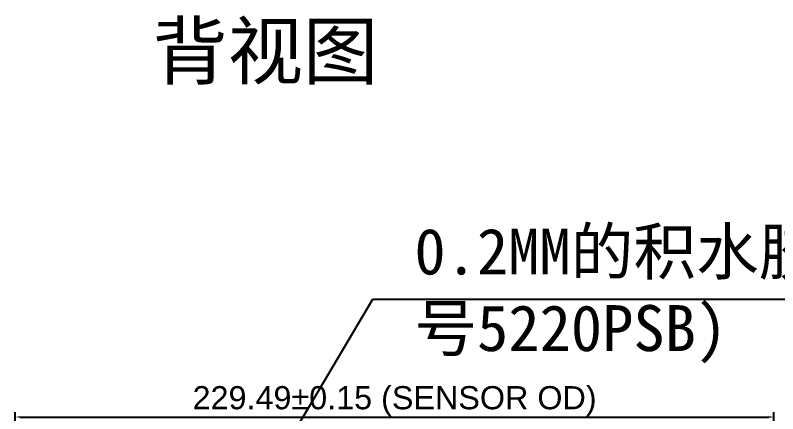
# Model space of a CAD drawing. Header units: millimetres. Extents: x 20850 to 34255, y -4073 to 3090.
# Drawn here: x 24022.4 to 24253, y 2658.4 to 2779 of the extents above; entities that cross this region are included whole.
import ezdxf

# ---------------------------------------------------------------- set-up
doc = ezdxf.new("R2010")
doc.units = ezdxf.units.MM
doc.header["$LTSCALE"] = 0.2
doc.layers.add('DIM', color=7, linetype='Continuous')
doc.layers.add('DIM（标注）', color=3, linetype='Continuous', lineweight=0)
doc.styles.add('ARIAL', font='arial.ttf')
doc.styles.get("Standard").update_dxf_attribs({"font": 'simkai.ttf', "width": 0.58, "height": 8})
doc.styles.add('宋体', font='', dxfattribs={"height": 3})
doc.styles.get('宋体').set_extended_font_data('SimSun')
doc.dimstyles.new('ISO-25$0', dxfattribs={"dimtxt": 2.5, "dimasz": 1.5, "dimexe": 1.5, "dimexo": 0.5, "dimgap": 0.2, "dimtad": 1, "dimzin": 1, "dimdsep": 46, "dimtxsty": 'ARIAL', "dimcen": 0.5, "dimclrd": 256, "dimclre": 256, "dimclrt": 256, "dimadec": 0, "dimazin": 0, "dimtp": 1.2, "dimtm": 1.2, "dimtfac": 1, "dimtmove": 0, "dimatfit": 3, "dimfxl": 1, "dimtolj": 1, "dimarcsym": 0})
doc.dimstyles.new('副本 B1', dxfattribs={"dimtxt": 3, "dimasz": 1, "dimexe": 0.6, "dimexo": 0, "dimgap": 0.25, "dimtad": 1, "dimtoh": 1, "dimlfac": 0.5, "dimzin": 9, "dimlunit": 6, "dimtxsty": 'Standard', "dimcen": 1, "dimclrd": 1, "dimclre": 1, "dimclrt": 2, "dimazin": 2, "dimtm": 1e-09, "dimtfac": 0.8, "dimtofl": 0, "dimtmove": 0, "dimatfit": 3, "dimfxl": 1, "dimlwd": -1, "dimlwe": -1, "dimarcsym": 0})

# ---------------------------------------------------------------- blocks, each defined once
blk = doc.blocks.new('*D75')
at = {"layer": 'DefPoints', "color": 0, "lineweight": 15, "transparency": 16777216}
for p in [(24251.87, 2657.41), (24022.38, 2612.98), (24251.87, 2612.98)]:
    blk.add_point(p, dxfattribs=at)
at = {"layer": 'DIM（标注）', "lineweight": -2, "transparency": 16777216}
for p, q in [((24022.38, 2613.48), (24022.38, 2658.91)), ((24023.88, 2657.41), (24250.37, 2657.41)), ((24251.87, 2613.48), (24251.87, 2658.91))]:
    blk.add_line(p, q, dxfattribs=at)
at = {"layer": 'DIM（标注）', "lineweight": 15, "transparency": 16777216}
for points in [[(24023.88, 2657.66), (24023.88, 2657.16), (24022.38, 2657.41)], [(24250.37, 2657.66), (24250.37, 2657.16), (24251.87, 2657.41)]]:
    blk.add_solid(points, dxfattribs=at)
at = {"layer": 'DIM（标注）', "transparency": 16777216, "insert": (24137.12, 2662.2), "char_height": 7, "attachment_point": 5, "style": 'ARIAL'}
blk.add_mtext('\\A1;229.49±0.15 (SENSOR OD)', dxfattribs=at)

msp = doc.modelspace()

# ---------------------------------------------------------------- texts
at = {"layer": 'DIM', "color": 0, "lineweight": 0, "char_height": 13.90243, "width": 158.536676, "attachment_point": 1, "style": '宋体'}
for s, insert in [('{\\fSimSun|b0|i0|c134|p2;\\H1.2x;背视图}', (24063.8944, 2776.5014)), ('0.2MM的积水胶(型号5220PSB)', (24143.1075, 2714.4375))]:
    msp.add_mtext(s, dxfattribs=dict(at, insert=insert))

# ---------------------------------------------------------------- dimensions: what is measured, and where the dimension line sits
at = {"layer": 'DIM（标注）', "color": 4}
dim = msp.add_linear_dim(base=(24251.8668, 2657.4097), p1=(24022.3768, 2612.9836), p2=(24251.8668, 2612.9836), text='<> (SENSOR OD)', dimstyle='ISO-25$0', override={"dimtxt": 7, "dimtol": 1, "dimtp": 0.15, "dimtm": 0.15, "dimfxl": 0.18, "dimtfillclr": 1}, dxfattribs=at)
dim.commit()
dim.dimension.update_dxf_attribs({"geometry": '*D75', "text_midpoint": (24137.1218, 2662.2007)})

# ---------------------------------------------------------------- leaders
at = {"lineweight": 15}
msp.add_leader([(24093.6605, 2630.9394), (24130.5298, 2693.0169), (24300.9255, 2693.0169)], dimstyle='副本 B1', override={"dimtxt": 10, "dimasz": 2, "dimgap": 0.25, "dimtad": 0, "dimlfac": 1, "dimcen": 10, "dimfxl": 1.25}, dxfattribs=at)

doc.saveas('drawing.dxf')
